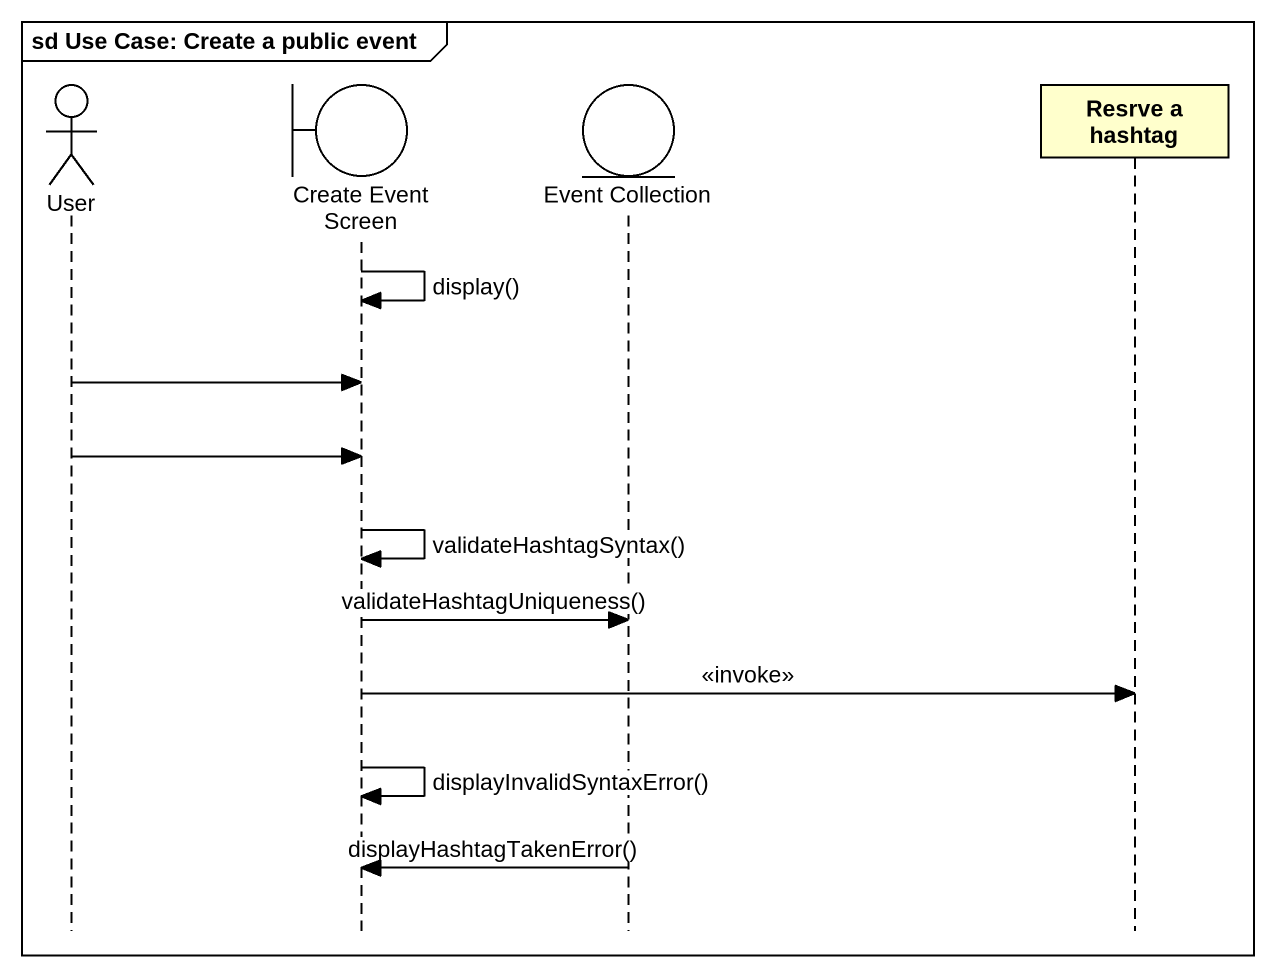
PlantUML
@startuml
mainframe sd Use Case: Create a public event
hide footbox
actor User
boundary "Create Event Screen" as Create_Event_Screen
entity "Event Collection" as Event_Collection
participant "Resrve a hashtag" as Resrve_a_hashtag

Create_Event_Screen -> Create_Event_Screen : display()
User -> Create_Event_Screen
User -> Create_Event_Screen
Create_Event_Screen -> Create_Event_Screen : validateHashtagSyntax()
Create_Event_Screen -> Event_Collection : validateHashtagUniqueness()
Create_Event_Screen -> Resrve_a_hashtag : <<invoke>>
Create_Event_Screen -> Create_Event_Screen : displayInvalidSyntaxError()
Event_Collection -> Create_Event_Screen : displayHashtagTakenError()
@enduml
